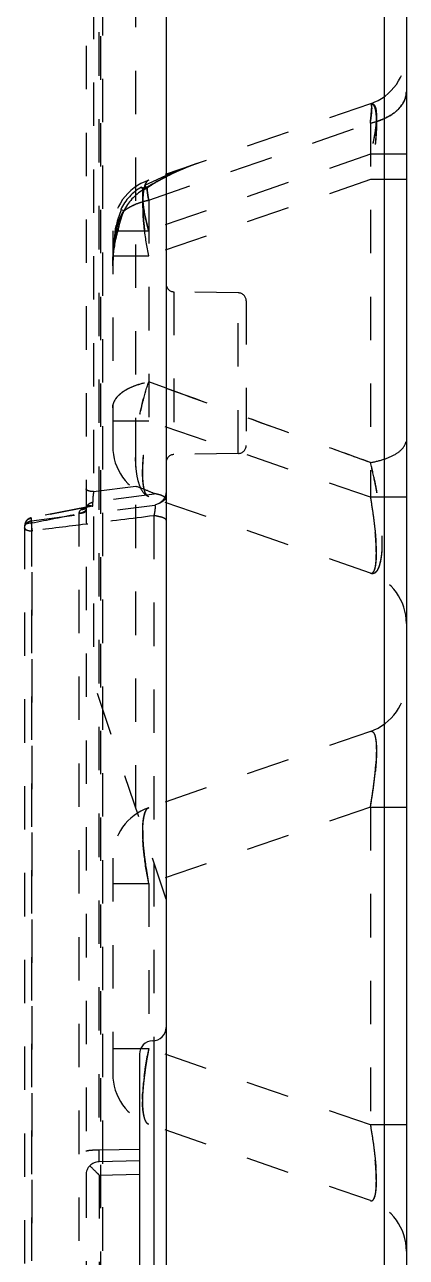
# Model space of a CAD drawing. Header units: millimetres. Extents: x 3054 to 4939, y -1170 to 130.
# Drawn here: x 3293.85 to 3308.22, y -773.79 to -727.4 of the extents above; entities that cross this region are included whole.
import ezdxf

# ---------------------------------------------------------------- set-up
doc = ezdxf.new("R2010")
doc.units = ezdxf.units.MM
doc.header["$LTSCALE"] = 16.335
doc.linetypes.add('HIDDEN', pattern=[0.2, 0.1, -0.1])
doc.layers.add('11', color=7, linetype='CONTINUOUS')

msp = doc.modelspace()

# ---------------------------------------------------------------- linework, layer by layer
at = {"layer": '11', "color": 7, "linetype": 'Continuous'}
for p, q in [((3299.177, -625.718), (3299.177, -945.718)), ((3307.392, -697.131), (3307.392, -776.431)), ((3308.222, -698.12), (3308.222, -776.994)), ((3298.712, -765.642), (3298.712, -777.697)), ((3298.172, -766.142), (3298.172, -795.292))]:
    msp.add_line(p, q, dxfattribs=at)
at = {"layer": '11', "color": 8, "linetype": 'HIDDEN'}
for p, q in [((3296.638, -678.685), (3296.638, -769.735)), ((3296.162, -679.195), (3296.162, -882.247)), ((3296.448, -680.577), (3296.448, -752.13)), ((3298.04, -756.906), (3298.04, -680.66)), ((3296.781, -693.501), (3296.781, -867.934)), ((3296.702, -695.169), (3296.702, -778.35)), ((3306.867, -730.381), (3298.523, -733.254)), ((3298.523, -734.007), (3306.867, -731.106)), ((3306.867, -731.106), (3306.867, -745.19)), ((3306.867, -732.282), (3298.523, -735.155)), ((3308.222, -732.282), (3306.867, -732.282)), ((3306.867, -733.232), (3298.523, -736.105)), ((3308.222, -733.232), (3306.867, -733.232)), ((3298.314, -733.625), (3298.252, -733.515)), ((3298.393, -733.503), (3298.279, -733.564)), ((3298.369, -733.453), (3298.368, -733.453)), ((3298.394, -733.503), (3298.393, -733.503)), ((3298.523, -734.007), (3298.523, -742.317)), ((3297.585, -734.414), (3297.47, -734.36)), ((3297.167, -735.155), (3297.167, -743.267)), ((3297.292, -734.986), (3297.29, -734.995)), ((3297.301, -734.989), (3297.299, -735)), ((3297.364, -735.155), (3298.523, -735.155)), ((3297.167, -736.105), (3298.523, -736.105)), ((3299.474, -737.455), (3299.474, -743.58)), ((3301.896, -737.497), (3299.474, -737.455)), ((3301.896, -743.538), (3301.896, -737.497)), ((3302.192, -737.8), (3302.192, -743.235)), ((3299.176, -741.084), (3298.523, -740.847)), ((3297.167, -742.317), (3298.523, -742.317)), ((3306.867, -745.19), (3298.523, -742.317)), ((3301.896, -743.538), (3299.474, -743.58)), ((3296.448, -744.977), (3298.04, -744.769)), ((3298.822, -745.059), (3296.417, -745.372)), ((3296.417, -745.524), (3296.417, -745.372)), ((3306.867, -748.04), (3298.523, -745.167)), ((3298.9, -745.428), (3298.756, -745.491)), ((3308.222, -745.19), (3306.867, -745.19)), ((3296.231, -745.542), (3294.094, -745.962)), ((3294.105, -746.069), (3298.756, -745.491)), ((3296.417, -745.524), (3294.105, -745.978)), ((3295.903, -815.642), (3295.903, -745.797)), ((3296.173, -745.575), (3296.172, -745.576)), ((3296.187, -745.539), (3296.173, -745.575)), ((3298.712, -745.886), (3298.712, -765.642)), ((3293.851, -746.258), (3293.851, -815.177)), ((3294.105, -746.069), (3294.105, -745.978)), ((3294.11, -746.154), (3294.11, -815.281)), ((3296.224, -746.194), (3296.162, -746.202)), ((3294.131, -814.981), (3294.131, -746.454)), ((3299.177, -760.317), (3296.162, -751.272)), ((3306.867, -753.999), (3298.523, -756.872)), ((3306.867, -756.85), (3298.523, -759.723)), ((3306.867, -756.85), (3306.867, -768.807)), ((3306.867, -756.85), (3308.222, -756.85)), ((3297.167, -758.772), (3297.167, -766.884)), ((3297.167, -759.723), (3298.523, -759.723)), ((3298.523, -759.723), (3298.523, -765.934)), ((3297.167, -765.934), (3298.523, -765.934)), ((3306.867, -768.807), (3298.523, -765.934)), ((3306.867, -771.658), (3298.523, -768.785)), ((3308.222, -768.807), (3306.867, -768.807)), ((3296.638, -769.744), (3298.172, -769.717)), ((3298.172, -770.165), (3296.656, -770.191)), ((3296.656, -770.694), (3298.172, -770.667)), ((3296.656, -770.694), (3296.656, -790.741))]:
    msp.add_line(p, q, dxfattribs=at)
for points in [[(3300.417, -732.602), (3300.084, -732.72), (3299.153, -733.09), (3298.369, -733.453)], [(3297.491, -734.37), (3297.338, -734.803), (3297.3, -734.987)], [(3297.491, -734.37), (3297.352, -734.754), (3297.301, -734.989)], [(3297.29, -734.995), (3297.202, -735.734), (3297.167, -736.453)], [(3297.278, -734.996), (3297.264, -735.091), (3297.177, -736.031), (3297.167, -736.465)], [(3299.177, -744.983), (3299.159, -745.117), (3299.107, -745.237), (3299.031, -745.335), (3298.936, -745.409), (3298.9, -745.428)], [(3296.162, -745.623), (3296.164, -745.599), (3296.168, -745.586), (3296.173, -745.575)], [(3296.172, -745.576), (3296.185, -745.561), (3296.223, -745.544), (3296.231, -745.542)]]:
    msp.add_lwpolyline(points, dxfattribs=at)
for centre, radius, start, end in [((3306.212, -728.481), 2.01, 288.9998, 360), ((3306.311, -728.499), 2.666, 282.0366, 287.6155), ((3299.177, -735.155), 2.01, 109, 180), ((3302.991, -740.711), 8.494, 116.7046, 122.8145), ((3302.816, -740.22), 7.969, 118.3055, 121.6702), ((3303.106, -740.748), 8.571, 117.2972, 118.3373), ((3299.177, -735.155), 1.883, 119.4388, 155.0409), ((3299.177, -735.155), 1.756, 119.4388, 155.0408), ((3298.996, -734.517), 1.105, 122.7915, 127.485), ((3302.479, -739.667), 7.321, 121.6979, 123.3127), ((3298.747, -735.253), 1.433, 158.5458, 165.4789), ((3302.975, -736.366), 5.801, 165.3068, 170.2157), ((3303.36, -736.433), 6.191, 170.2081, 175.233), ((3303.917, -736.471), 6.75, 176.8939, 179.8251), ((3303.621, -736.456), 6.453, 175.2167, 176.884), ((3299.479, -737.154), 0.301, 180, 269), ((3301.891, -737.799), 0.301, 0, 89), ((3299.177, -743.267), 2.01, 180, 251), ((3299.479, -743.881), 0.301, 91, 180), ((3301.891, -743.236), 0.301, 271, 0), ((3345.816, -748.789), 46.789, 175.5296, 175.6442), ((3296.418, -746.504), 0.98, 94.0058, 101.0519), ((3296.426, -746.607), 1.083, 90.5046, 94.0366), ((3298.68, -747.204), 1.318, 82.6267, 88.6218), ((3296.455, -746.06), 2.357, 184.3189, 187.2804), ((3296.482, -746.061), 2.383, 187.1918, 189.4946), ((3306.212, -749.941), 2.01, 0, 71.0002), ((3306.212, -752.098), 2.01, 288.9998, 360), ((3299.177, -758.772), 2.01, 109, 180), ((3312.012, -768.639), 13.757, 169.7767, 171.7152), ((3314.572, -769.087), 16.356, 168.8848, 169.8235), ((3314.24, -769.05), 16.023, 168.788, 169.7431), ((3314.782, -769.089), 16.563, 169.0208, 169.9405), ((3311.423, -768.556), 13.162, 171.1724, 173.8642), ((3299.177, -766.884), 2.01, 180, 251), ((3311.947, -768.612), 13.688, 173.8644, 175.9312), ((3296.665, -770.694), 0.502, 91, 180), ((3306.212, -773.558), 2.01, 0, 71.0002)]:
    msp.add_arc(centre, radius, start, end, dxfattribs=at)
at = {"layer": '11', "color": 7, "linetype": 'Continuous'}
for centre, start, end in [((3298.677, -765.142), 269.0979, 0), ((3298.672, -766.142), 90.329, 180)]:
    msp.add_arc(centre, 0.5, start, end, dxfattribs=at)
at = {"layer": '11', "color": 8, "linetype": 'HIDDEN'}
for points, knots in [([(3308.222, -729.93), (3308.222, -730.058), (3308.144, -730.336), (3307.847, -730.691), (3307.399, -730.954), (3307.051, -731.067), (3306.867, -731.106)], [0, 0, 0, 0, 0.199263, 0.432846, 0.706186, 1, 1, 1, 1]), ([(3307.566, -730.848), (3307.754, -730.742), (3308.072, -730.494), (3308.222, -730.104), (3308.222, -729.93)], [0, 0, 0, 0, 0.554289, 1, 1, 1, 1]), ([(3306.867, -731.106), (3306.885, -731), (3306.908, -730.855), (3306.925, -730.66), (3306.932, -730.544), (3306.923, -730.362), (3306.867, -730.381)], [0, 0, 0, 0, 0.435122, 0.61243, 0.757477, 1, 1, 1, 1]), ([(3306.867, -730.381), (3306.896, -730.371), (3306.972, -730.369), (3307.05, -730.476), (3307.085, -730.639), (3307.097, -730.871), (3307.079, -731.165), (3307.033, -731.509), (3306.962, -731.887), (3306.901, -732.148), (3306.867, -732.282)], [0, 0, 0, 0, 0.045773, 0.097368, 0.177022, 0.290194, 0.43572, 0.607539, 0.79816, 1, 1, 1, 1]), ([(3306.867, -730.381), (3306.895, -730.372), (3306.967, -730.368), (3307.051, -730.467), (3307.089, -730.633), (3307.102, -730.872), (3307.082, -731.177), (3307.032, -731.527), (3306.959, -731.901), (3306.899, -732.155), (3306.867, -732.282)], [0, 0, 0, 0, 0.043822, 0.094081, 0.17329, 0.290706, 0.442962, 0.619397, 0.808207, 1, 1, 1, 1]), ([(3306.867, -730.381), (3306.882, -730.376), (3306.917, -730.372), (3306.967, -730.4), (3307.005, -730.455), (3307.053, -730.579), (3307.085, -730.806), (3307.097, -731.152), (3307.079, -731.589), (3307.034, -732.097), (3306.962, -732.653), (3306.901, -733.037), (3306.867, -733.232)], [0, 0, 0, 0, 0.016707, 0.033491, 0.054912, 0.083636, 0.166826, 0.284548, 0.433891, 0.608092, 0.799364, 1, 1, 1, 1]), ([(3306.867, -730.381), (3306.882, -730.376), (3306.916, -730.371), (3306.965, -730.397), (3307.005, -730.45), (3307.054, -730.571), (3307.087, -730.801), (3307.097, -731.154), (3307.077, -731.601), (3307.032, -732.114), (3306.962, -732.666), (3306.9, -733.042), (3306.867, -733.232)], [0, 0, 0, 0, 0.016296, 0.03269, 0.053489, 0.081607, 0.164521, 0.285136, 0.438514, 0.615266, 0.80547, 1, 1, 1, 1]), ([(3306.867, -730.381), (3306.882, -730.376), (3306.916, -730.372), (3306.965, -730.397), (3307.005, -730.45), (3307.055, -730.571), (3307.091, -730.8), (3307.103, -731.152), (3307.084, -731.599), (3307.034, -732.113), (3306.961, -732.666), (3306.9, -733.042), (3306.867, -733.232)], [0, 0, 0, 0, 0.016116, 0.032547, 0.053421, 0.081544, 0.164289, 0.284678, 0.437986, 0.615027, 0.805426, 1, 1, 1, 1]), ([(3306.867, -730.381), (3306.882, -730.376), (3306.916, -730.372), (3306.965, -730.397), (3307.005, -730.45), (3307.055, -730.571), (3307.091, -730.8), (3307.103, -731.152), (3307.084, -731.599), (3307.035, -732.113), (3306.961, -732.666), (3306.9, -733.042), (3306.867, -733.232)], [0, 0, 0, 0, 0.016111, 0.032542, 0.053417, 0.08154, 0.164288, 0.284676, 0.437985, 0.615026, 0.805425, 1, 1, 1, 1]), ([(3306.867, -731.106), (3306.877, -731.001), (3306.892, -730.853), (3306.909, -730.669), (3306.917, -730.562), (3306.918, -730.479), (3306.91, -730.423), (3306.896, -730.384), (3306.874, -730.379), (3306.867, -730.381)], [0, 0, 0, 0, 0.421083, 0.594802, 0.738503, 0.848919, 0.92454, 0.969961, 1, 1, 1, 1]), ([(3307.118, -731.04), (3307.157, -731.027), (3307.311, -730.974), (3307.46, -730.907), (3307.566, -730.848)], [0, 0, 0, 0, 0.25445, 1, 1, 1, 1]), ([(3298.388, -733.573), (3298.547, -733.471), (3299.191, -733.085), (3299.885, -732.786), (3300.417, -732.602)], [0, 0, 0, 0, 0.250798, 1, 1, 1, 1]), ([(3300.421, -732.601), (3299.905, -732.778), (3299.234, -733.072), (3298.61, -733.449), (3298.458, -733.549)], [0, 0, 0, 0, 0.749517, 1, 1, 1, 1]), ([(3298.523, -733.254), (3298.482, -733.269), (3298.403, -733.357), (3298.34, -733.548), (3298.299, -733.822), (3298.288, -734.174), (3298.305, -734.594), (3298.369, -735.247), (3298.454, -735.756), (3298.523, -736.105)], [0, 0, 0, 0, 0.044283, 0.111524, 0.206182, 0.32724, 0.471844, 0.635809, 1, 1, 1, 1]), ([(3298.523, -736.105), (3298.455, -735.756), (3298.371, -735.246), (3298.31, -734.592), (3298.294, -734.172), (3298.305, -733.821), (3298.344, -733.547), (3298.405, -733.356), (3298.483, -733.268), (3298.523, -733.254)], [0, 0, 0, 0, 0.364734, 0.529041, 0.673908, 0.79497, 0.88941, 0.956329, 1, 1, 1, 1]), ([(3298.523, -733.254), (3298.482, -733.268), (3298.404, -733.358), (3298.372, -733.461), (3298.356, -733.525)], [0, 0, 0, 0, 0.394401, 1, 1, 1, 1]), ([(3298.314, -733.625), (3298.305, -733.61), (3298.288, -733.582), (3298.271, -733.551), (3298.26, -733.532), (3298.257, -733.524), (3298.249, -733.516), (3298.252, -733.515)], [0, 0, 0, 0, 0.431907, 0.745819, 0.856607, 0.936087, 1, 1, 1, 1]), ([(3298.252, -733.515), (3298.254, -733.514), (3298.256, -733.524), (3298.262, -733.531), (3298.273, -733.551), (3298.291, -733.581), (3298.305, -733.609), (3298.314, -733.625)], [0, 0, 0, 0, 0.063925, 0.143407, 0.254195, 0.568102, 1, 1, 1, 1]), ([(3298.356, -733.525), (3298.32, -733.669), (3298.291, -734.022), (3298.307, -734.618), (3298.385, -735.333), (3298.472, -735.841), (3298.523, -736.105)], [0, 0, 0, 0, 0.170956, 0.40558, 0.688973, 1, 1, 1, 1]), ([(3298.314, -733.625), (3298.299, -733.726), (3298.291, -733.952), (3298.339, -734.468), (3298.437, -734.876), (3298.523, -735.155)], [0, 0, 0, 0, 0.19625, 0.435394, 1, 1, 1, 1]), ([(3298.523, -735.155), (3298.437, -734.876), (3298.339, -734.468), (3298.291, -733.952), (3298.299, -733.726), (3298.314, -733.625)], [0, 0, 0, 0, 0.564607, 0.80375, 1, 1, 1, 1]), ([(3298.368, -733.453), (3298.364, -733.456), (3298.364, -733.475), (3298.366, -733.489), (3298.369, -733.5)], [0, 0, 0, 0, 0.32093, 1, 1, 1, 1]), ([(3298.458, -733.549), (3298.44, -733.523), (3298.415, -733.489), (3298.386, -733.458), (3298.373, -733.451), (3298.369, -733.453)], [0, 0, 0, 0, 0.716475, 0.908495, 1, 1, 1, 1]), ([(3298.369, -733.5), (3298.37, -733.505), (3298.376, -733.529), (3298.383, -733.553), (3298.389, -733.573)], [0, 0, 0, 0, 0.206676, 1, 1, 1, 1]), ([(3298.393, -733.503), (3298.386, -733.507), (3298.387, -733.544), (3298.392, -733.568), (3298.397, -733.588)], [0, 0, 0, 0, 0.287863, 1, 1, 1, 1]), ([(3298.466, -733.567), (3298.454, -733.552), (3298.435, -733.53), (3298.412, -733.508), (3298.402, -733.504)], [0, 0, 0, 0, 0.648174, 1, 1, 1, 1]), ([(3298.458, -733.549), (3298.46, -733.581), (3298.473, -733.735), (3298.499, -733.887), (3298.523, -734.007)], [0, 0, 0, 0, 0.211123, 1, 1, 1, 1]), ([(3298.523, -734.007), (3298.514, -733.963), (3298.486, -733.812), (3298.464, -733.66), (3298.458, -733.55)], [0, 0, 0, 0, 0.28709, 1, 1, 1, 1]), ([(3297.585, -734.414), (3297.605, -734.398), (3297.69, -734.335), (3297.781, -734.28), (3297.852, -734.242)], [0, 0, 0, 0, 0.241159, 1, 1, 1, 1]), ([(3297.601, -734.402), (3297.662, -734.355), (3297.944, -734.17), (3298.269, -734.059), (3298.523, -734.007)], [0, 0, 0, 0, 0.229559, 1, 1, 1, 1]), ([(3297.852, -734.242), (3297.876, -734.229), (3297.979, -734.177), (3298.086, -734.133), (3298.168, -734.105)], [0, 0, 0, 0, 0.243007, 1, 1, 1, 1]), ([(3298.168, -734.105), (3298.197, -734.095), (3298.313, -734.056), (3298.432, -734.026), (3298.523, -734.007)], [0, 0, 0, 0, 0.245127, 1, 1, 1, 1]), ([(3297.585, -734.414), (3297.557, -734.473), (3297.458, -734.712), (3297.395, -734.965), (3297.364, -735.155)], [0, 0, 0, 0, 0.253664, 1, 1, 1, 1]), ([(3297.487, -734.669), (3297.474, -734.709), (3297.425, -734.869), (3297.388, -735.033), (3297.364, -735.155)], [0, 0, 0, 0, 0.255253, 1, 1, 1, 1]), ([(3297.369, -734.895), (3297.393, -734.806), (3297.453, -734.632), (3297.554, -734.479), (3297.601, -734.402)], [0, 0, 0, 0, 0.506412, 1, 1, 1, 1]), ([(3297.57, -734.426), (3297.536, -734.471), (3297.482, -734.572), (3297.434, -734.676), (3297.413, -734.729)], [0, 0, 0, 0, 0.495768, 1, 1, 1, 1]), ([(3297.167, -736.474), (3297.167, -736.14), (3297.212, -735.692), (3297.33, -735.262), (3297.364, -735.155)], [0, 0, 0, 0, 0.748296, 1, 1, 1, 1]), ([(3297.364, -735.155), (3297.33, -735.261), (3297.214, -735.689), (3297.168, -736.134), (3297.167, -736.465)], [0, 0, 0, 0, 0.251703, 1, 1, 1, 1]), ([(3297.282, -734.997), (3297.28, -735.01), (3297.283, -735.072), (3297.328, -735.124), (3297.364, -735.155)], [0, 0, 0, 0, 0.208302, 1, 1, 1, 1]), ([(3297.37, -734.891), (3297.359, -734.897), (3297.322, -734.92), (3297.292, -734.957), (3297.284, -734.986)], [0, 0, 0, 0, 0.295174, 1, 1, 1, 1]), ([(3297.301, -734.997), (3297.3, -735.01), (3297.305, -735.07), (3297.342, -735.122), (3297.375, -735.155)], [0, 0, 0, 0, 0.216345, 1, 1, 1, 1]), ([(3297.364, -734.894), (3297.355, -734.9), (3297.325, -734.924), (3297.306, -734.96), (3297.302, -734.987)], [0, 0, 0, 0, 0.274282, 1, 1, 1, 1]), ([(3297.167, -741.827), (3297.167, -741.721), (3297.249, -741.482), (3297.547, -741.19), (3297.992, -740.973), (3298.337, -740.879), (3298.523, -740.847)], [0, 0, 0, 0, 0.177607, 0.401657, 0.68366, 1, 1, 1, 1]), ([(3297.167, -741.827), (3297.167, -741.719), (3297.253, -741.476), (3297.554, -741.185), (3297.998, -740.971), (3298.34, -740.879), (3298.523, -740.847)], [0, 0, 0, 0, 0.181003, 0.407546, 0.688705, 1, 1, 1, 1]), ([(3298.23, -741.88), (3298.25, -741.79), (3298.333, -741.441), (3298.434, -741.097), (3298.523, -740.847)], [0, 0, 0, 0, 0.256993, 1, 1, 1, 1]), ([(3298.234, -741.881), (3298.254, -741.791), (3298.334, -741.442), (3298.435, -741.098), (3298.523, -740.847)], [0, 0, 0, 0, 0.257026, 1, 1, 1, 1]), ([(3306.867, -743.88), (3306.166, -743.626), (3303.385, -742.617), (3300.604, -741.604), (3298.523, -740.847)], [0, 0, 0, 0, 0.251688, 1, 1, 1, 1]), ([(3306.867, -743.88), (3306.222, -743.646), (3303.657, -742.715), (3301.094, -741.783), (3299.176, -741.084)], [0, 0, 0, 0, 0.251542, 1, 1, 1, 1]), ([(3298.523, -745.168), (3298.377, -745.117), (3298.206, -744.859), (3298.095, -744.472), (3298.034, -744.052), (3298.02, -743.566), (3298.062, -742.83), (3298.152, -742.263), (3298.234, -741.881)], [0, 0, 0, 0, 0.134893, 0.235165, 0.358155, 0.500902, 0.659086, 1, 1, 1, 1]), ([(3298.523, -745.168), (3298.377, -745.117), (3298.206, -744.859), (3298.095, -744.472), (3298.036, -744.052), (3298.02, -743.566), (3298.056, -742.829), (3298.147, -742.262), (3298.23, -741.88)], [0, 0, 0, 0, 0.134926, 0.235073, 0.357925, 0.500757, 0.659183, 1, 1, 1, 1]), ([(3298.523, -745.167), (3298.482, -745.153), (3298.403, -745.065), (3298.34, -744.874), (3298.299, -744.599), (3298.288, -744.248), (3298.305, -743.828), (3298.369, -743.174), (3298.454, -742.665), (3298.523, -742.317)], [0, 0, 0, 0, 0.044268, 0.111505, 0.206168, 0.327233, 0.471842, 0.63581, 1, 1, 1, 1]), ([(3298.523, -745.167), (3298.483, -745.154), (3298.405, -745.065), (3298.344, -744.875), (3298.305, -744.601), (3298.294, -744.249), (3298.31, -743.83), (3298.371, -743.175), (3298.455, -742.666), (3298.523, -742.317)], [0, 0, 0, 0, 0.04369, 0.110599, 0.205071, 0.326169, 0.471049, 0.635334, 1, 1, 1, 1]), ([(3306.867, -743.88), (3307.048, -743.851), (3307.388, -743.77), (3307.828, -743.581), (3308.132, -743.327), (3308.222, -743.104), (3308.222, -743.007)], [0, 0, 0, 0, 0.321615, 0.60771, 0.830364, 1, 1, 1, 1]), ([(3307.106, -744.936), (3307.089, -744.843), (3307.02, -744.489), (3306.937, -744.137), (3306.867, -743.88)], [0, 0, 0, 0, 0.26114, 1, 1, 1, 1]), ([(3307.1, -744.933), (3307.083, -744.841), (3307.015, -744.488), (3306.935, -744.137), (3306.867, -743.88)], [0, 0, 0, 0, 0.261051, 1, 1, 1, 1]), ([(3296.448, -744.976), (3296.412, -744.976), (3296.344, -744.97), (3296.253, -744.949), (3296.188, -744.919), (3296.162, -744.884), (3296.162, -744.869)], [0, 0, 0, 0, 0.334365, 0.641674, 0.863012, 1, 1, 1, 1]), ([(3296.448, -744.976), (3296.444, -745.003), (3296.429, -745.105), (3296.418, -745.207), (3296.415, -745.283)], [0, 0, 0, 0, 0.260619, 1, 1, 1, 1]), ([(3298.04, -744.769), (3298.181, -744.817), (3298.442, -744.91), (3298.695, -745.035), (3298.822, -745.059)], [0, 0, 0, 0, 0.534285, 1, 1, 1, 1]), ([(3299.177, -744.986), (3299.177, -744.997), (3299.176, -745.05), (3299.172, -745.102), (3299.169, -745.142)], [0, 0, 0, 0, 0.224667, 1, 1, 1, 1]), ([(3306.867, -748.04), (3306.91, -748.055), (3307.02, -748.061), (3307.156, -747.919), (3307.243, -747.671), (3307.309, -747.296), (3307.324, -746.795), (3307.286, -746.204), (3307.207, -745.572), (3307.138, -745.145), (3307.1, -744.933)], [0, 0, 0, 0, 0.04101, 0.088615, 0.163287, 0.276022, 0.429102, 0.611926, 0.80696, 1, 1, 1, 1]), ([(3306.867, -748.04), (3306.91, -748.055), (3307.02, -748.062), (3307.128, -747.96), (3307.19, -747.838), (3307.257, -747.639), (3307.311, -747.299), (3307.324, -746.798), (3307.29, -746.206), (3307.214, -745.574), (3307.143, -745.148), (3307.106, -744.936)], [0, 0, 0, 0, 0.041364, 0.089464, 0.122496, 0.164054, 0.276862, 0.429903, 0.6124, 0.807049, 1, 1, 1, 1]), ([(3296.415, -745.283), (3296.415, -745.293), (3296.414, -745.322), (3296.413, -745.352), (3296.417, -745.372)], [0, 0, 0, 0, 0.318751, 1, 1, 1, 1]), ([(3298.822, -745.059), (3298.85, -745.065), (3298.945, -745.086), (3299.041, -745.121), (3299.096, -745.162)], [0, 0, 0, 0, 0.294988, 1, 1, 1, 1]), ([(3299.031, -745.355), (3299.021, -745.362), (3298.979, -745.388), (3298.935, -745.412), (3298.9, -745.428)], [0, 0, 0, 0, 0.23391, 1, 1, 1, 1]), ([(3299.162, -745.235), (3299.156, -745.246), (3299.12, -745.294), (3299.071, -745.33), (3299.031, -745.355)], [0, 0, 0, 0, 0.206223, 1, 1, 1, 1]), ([(3299.096, -745.162), (3299.104, -745.168), (3299.129, -745.188), (3299.151, -745.214), (3299.162, -745.235)], [0, 0, 0, 0, 0.275412, 1, 1, 1, 1]), ([(3306.867, -748.04), (3306.882, -748.046), (3306.916, -748.05), (3306.965, -748.025), (3307.005, -747.972), (3307.055, -747.851), (3307.091, -747.622), (3307.103, -747.269), (3307.084, -746.822), (3307.034, -746.309), (3306.961, -745.756), (3306.9, -745.38), (3306.867, -745.19)], [0, 0, 0, 0, 0.016117, 0.032549, 0.053423, 0.081546, 0.164291, 0.28468, 0.437986, 0.615027, 0.805426, 1, 1, 1, 1]), ([(3306.867, -748.04), (3306.882, -748.046), (3306.917, -748.05), (3306.967, -748.022), (3307.005, -747.967), (3307.053, -747.843), (3307.085, -747.616), (3307.097, -747.269), (3307.079, -746.832), (3307.034, -746.325), (3306.962, -745.769), (3306.901, -745.385), (3306.867, -745.19)], [0, 0, 0, 0, 0.016708, 0.033493, 0.054914, 0.083641, 0.16683, 0.284549, 0.433892, 0.608093, 0.799364, 1, 1, 1, 1]), ([(3306.867, -745.19), (3306.901, -745.385), (3306.962, -745.769), (3307.034, -746.325), (3307.079, -746.832), (3307.097, -747.269), (3307.085, -747.616), (3307.053, -747.843), (3307.005, -747.967), (3306.967, -748.022), (3306.917, -748.05), (3306.882, -748.046), (3306.867, -748.04)], [0, 0, 0, 0, 0.200654, 0.391908, 0.566104, 0.715453, 0.833178, 0.916367, 0.945091, 0.966511, 0.983295, 1, 1, 1, 1]), ([(3296.162, -745.622), (3296.162, -745.644), (3296.148, -745.692), (3296.085, -745.743), (3296.001, -745.779), (3295.936, -745.793), (3295.901, -745.797)], [0, 0, 0, 0, 0.195693, 0.416679, 0.69057, 1, 1, 1, 1]), ([(3295.902, -745.797), (3295.904, -745.784), (3295.916, -745.733), (3295.942, -745.684), (3295.97, -745.658)], [0, 0, 0, 0, 0.26615, 1, 1, 1, 1]), ([(3296.162, -745.696), (3296.162, -745.71), (3296.139, -745.742), (3296.052, -745.786), (3295.965, -745.798), (3295.903, -745.801)], [0, 0, 0, 0, 0.139038, 0.358716, 1, 1, 1, 1]), ([(3295.97, -745.658), (3296.023, -745.611), (3296.114, -745.569), (3296.206, -745.547), (3296.231, -745.542)], [0, 0, 0, 0, 0.743333, 1, 1, 1, 1]), ([(3296.171, -745.575), (3296.162, -745.59), (3296.11, -745.645), (3296.027, -745.663), (3295.97, -745.658)], [0, 0, 0, 0, 0.22768, 1, 1, 1, 1]), ([(3296.162, -745.622), (3296.162, -745.612), (3296.164, -745.583), (3296.174, -745.554), (3296.187, -745.539)], [0, 0, 0, 0, 0.335076, 1, 1, 1, 1]), ([(3296.187, -745.539), (3296.201, -745.52), (3296.247, -745.494), (3296.297, -745.495), (3296.322, -745.498)], [0, 0, 0, 0, 0.488446, 1, 1, 1, 1]), ([(3296.322, -745.498), (3296.329, -745.499), (3296.362, -745.505), (3296.393, -745.515), (3296.417, -745.524)], [0, 0, 0, 0, 0.23155, 1, 1, 1, 1]), ([(3298.747, -745.726), (3298.74, -745.767), (3298.73, -745.821), (3298.716, -745.873), (3298.712, -745.886)], [0, 0, 0, 0, 0.759038, 1, 1, 1, 1]), ([(3298.763, -745.58), (3298.762, -745.591), (3298.759, -745.64), (3298.753, -745.688), (3298.747, -745.726)], [0, 0, 0, 0, 0.224902, 1, 1, 1, 1]), ([(3298.756, -745.491), (3298.757, -745.496), (3298.764, -745.525), (3298.764, -745.556), (3298.763, -745.58)], [0, 0, 0, 0, 0.175722, 1, 1, 1, 1]), ([(3298.85, -745.896), (3298.895, -745.902), (3298.977, -745.918), (3299.093, -745.956), (3299.177, -746.018), (3299.177, -746.063)], [0, 0, 0, 0, 0.354396, 0.645873, 1, 1, 1, 1]), ([(3294.094, -745.962), (3294.028, -745.975), (3293.9, -746.05), (3293.851, -746.19), (3293.851, -746.258)], [0, 0, 0, 0, 0.500114, 1, 1, 1, 1]), ([(3294.105, -745.978), (3294.037, -745.988), (3293.906, -746.054), (3293.851, -746.192), (3293.851, -746.258)], [0, 0, 0, 0, 0.510042, 1, 1, 1, 1]), ([(3293.851, -746.349), (3293.851, -746.305), (3293.874, -746.214), (3293.938, -746.145), (3293.975, -746.12)], [0, 0, 0, 0, 0.494103, 1, 1, 1, 1]), ([(3294.152, -746.155), (3294.081, -746.155), (3293.982, -746.163), (3293.88, -746.207), (3293.851, -746.242), (3293.851, -746.258)], [0, 0, 0, 0, 0.640023, 0.861116, 1, 1, 1, 1]), ([(3293.851, -746.349), (3293.851, -746.37), (3293.902, -746.417), (3293.956, -746.43), (3293.991, -746.438)], [0, 0, 0, 0, 0.364274, 1, 1, 1, 1]), ([(3294.094, -745.962), (3294.089, -745.963), (3294.091, -745.989), (3294.091, -746.021), (3294.099, -746.084), (3294.106, -746.128), (3294.11, -746.154)], [0, 0, 0, 0, 0.077357, 0.281173, 0.597783, 1, 1, 1, 1]), ([(3294.105, -745.978), (3294.104, -745.976), (3294.101, -745.971), (3294.098, -745.961), (3294.094, -745.962)], [0, 0, 0, 0, 0.406547, 1, 1, 1, 1]), ([(3294.105, -746.069), (3294.101, -746.091), (3294.1, -746.148), (3294.103, -746.204), (3294.105, -746.238)], [0, 0, 0, 0, 0.393444, 1, 1, 1, 1]), ([(3293.991, -746.438), (3294.004, -746.441), (3294.057, -746.452), (3294.111, -746.456), (3294.152, -746.452)], [0, 0, 0, 0, 0.236917, 1, 1, 1, 1]), ([(3306.867, -756.85), (3306.899, -756.66), (3306.961, -756.283), (3307.035, -755.73), (3307.084, -755.216), (3307.103, -754.769), (3307.091, -754.417), (3307.055, -754.188), (3307.005, -754.067), (3306.965, -754.014), (3306.916, -753.989), (3306.882, -753.994), (3306.867, -753.999)], [0, 0, 0, 0, 0.194645, 0.385125, 0.562244, 0.715459, 0.83582, 0.918442, 0.946528, 0.967353, 0.983757, 1, 1, 1, 1]), ([(3306.867, -756.85), (3306.901, -756.654), (3306.962, -756.271), (3307.034, -755.715), (3307.079, -755.207), (3307.097, -754.77), (3307.085, -754.424), (3307.053, -754.197), (3307.005, -754.073), (3306.967, -754.017), (3306.917, -753.989), (3306.882, -753.994), (3306.867, -753.999)], [0, 0, 0, 0, 0.200653, 0.391907, 0.566103, 0.715452, 0.833177, 0.916365, 0.945089, 0.96651, 0.983294, 1, 1, 1, 1]), ([(3306.867, -753.999), (3306.882, -753.994), (3306.916, -753.989), (3306.965, -754.014), (3307.005, -754.067), (3307.054, -754.189), (3307.087, -754.418), (3307.097, -754.772), (3307.077, -755.218), (3307.032, -755.732), (3306.962, -756.284), (3306.9, -756.66), (3306.867, -756.85)], [0, 0, 0, 0, 0.016296, 0.03269, 0.053489, 0.081607, 0.164521, 0.285136, 0.438514, 0.615266, 0.80547, 1, 1, 1, 1]), ([(3306.867, -753.999), (3306.882, -753.994), (3306.916, -753.989), (3306.965, -754.014), (3307.005, -754.067), (3307.055, -754.188), (3307.091, -754.417), (3307.103, -754.77), (3307.084, -755.217), (3307.035, -755.731), (3306.961, -756.283), (3306.9, -756.66), (3306.867, -756.85)], [0, 0, 0, 0, 0.016111, 0.032542, 0.053417, 0.08154, 0.164288, 0.284676, 0.437985, 0.615026, 0.805425, 1, 1, 1, 1]), ([(3298.523, -759.723), (3298.454, -759.374), (3298.369, -758.865), (3298.305, -758.211), (3298.288, -757.792), (3298.299, -757.44), (3298.34, -757.165), (3298.403, -756.974), (3298.482, -756.886), (3298.523, -756.872)], [0, 0, 0, 0, 0.3642, 0.528169, 0.672771, 0.793825, 0.888481, 0.955722, 1, 1, 1, 1]), ([(3298.523, -756.872), (3298.443, -756.899), (3298.368, -757.068), (3298.316, -757.297), (3298.298, -757.46), (3298.293, -757.55)], [0, 0, 0, 0, 0.343839, 0.632487, 1, 1, 1, 1]), ([(3298.295, -757.801), (3298.295, -757.679), (3298.3, -757.46), (3298.34, -757.176), (3298.401, -756.978), (3298.481, -756.886), (3298.523, -756.872)], [0, 0, 0, 0, 0.371699, 0.661619, 0.866387, 1, 1, 1, 1]), ([(3298.523, -759.723), (3298.455, -759.374), (3298.371, -758.864), (3298.31, -758.209), (3298.294, -757.79), (3298.305, -757.438), (3298.344, -757.164), (3298.405, -756.974), (3298.483, -756.886), (3298.523, -756.872)], [0, 0, 0, 0, 0.364734, 0.529041, 0.673908, 0.79497, 0.889411, 0.956329, 1, 1, 1, 1]), ([(3298.293, -757.55), (3298.293, -757.565), (3298.292, -757.626), (3298.293, -757.688), (3298.295, -757.735)], [0, 0, 0, 0, 0.240749, 1, 1, 1, 1]), ([(3298.295, -757.801), (3298.294, -757.819), (3298.292, -757.89), (3298.292, -757.962), (3298.293, -758.016)], [0, 0, 0, 0, 0.243146, 1, 1, 1, 1]), ([(3298.295, -757.735), (3298.294, -758.04), (3298.346, -758.708), (3298.453, -759.367), (3298.523, -759.723)], [0, 0, 0, 0, 0.456804, 1, 1, 1, 1]), ([(3298.293, -758.016), (3298.3, -758.145), (3298.346, -758.717), (3298.437, -759.285), (3298.523, -759.723)], [0, 0, 0, 0, 0.224093, 1, 1, 1, 1]), ([(3298.523, -765.934), (3298.454, -766.283), (3298.369, -766.792), (3298.305, -767.446), (3298.288, -767.865), (3298.299, -768.217), (3298.34, -768.491), (3298.403, -768.683), (3298.482, -768.771), (3298.523, -768.785)], [0, 0, 0, 0, 0.364197, 0.528169, 0.672777, 0.793839, 0.888501, 0.955739, 1, 1, 1, 1]), ([(3298.523, -768.785), (3298.483, -768.771), (3298.405, -768.683), (3298.344, -768.493), (3298.305, -768.218), (3298.294, -767.867), (3298.31, -767.447), (3298.371, -766.793), (3298.455, -766.283), (3298.523, -765.934)], [0, 0, 0, 0, 0.04369, 0.1106, 0.205072, 0.326171, 0.47105, 0.635335, 1, 1, 1, 1]), ([(3298.353, -766.988), (3298.361, -766.924), (3298.395, -766.659), (3298.437, -766.396), (3298.473, -766.197)], [0, 0, 0, 0, 0.241931, 1, 1, 1, 1]), ([(3298.353, -766.988), (3298.361, -766.924), (3298.395, -766.659), (3298.437, -766.396), (3298.473, -766.197)], [0, 0, 0, 0, 0.241931, 1, 1, 1, 1]), ([(3298.474, -766.196), (3298.462, -766.264), (3298.417, -766.529), (3298.379, -766.796), (3298.356, -766.995)], [0, 0, 0, 0, 0.256718, 1, 1, 1, 1]), ([(3298.474, -766.196), (3298.462, -766.264), (3298.417, -766.529), (3298.379, -766.796), (3298.356, -766.995)], [0, 0, 0, 0, 0.256718, 1, 1, 1, 1]), ([(3298.523, -765.934), (3298.513, -765.985), (3298.475, -766.185), (3298.441, -766.386), (3298.417, -766.536)], [0, 0, 0, 0, 0.252627, 1, 1, 1, 1]), ([(3298.295, -767.856), (3298.294, -767.838), (3298.292, -767.767), (3298.292, -767.695), (3298.293, -767.641)], [0, 0, 0, 0, 0.243146, 1, 1, 1, 1]), ([(3298.293, -768.107), (3298.293, -768.092), (3298.292, -768.03), (3298.293, -767.969), (3298.295, -767.922)], [0, 0, 0, 0, 0.240749, 1, 1, 1, 1]), ([(3298.523, -768.785), (3298.443, -768.758), (3298.368, -768.589), (3298.316, -768.36), (3298.298, -768.197), (3298.293, -768.107)], [0, 0, 0, 0, 0.343839, 0.632487, 1, 1, 1, 1]), ([(3298.523, -768.785), (3298.481, -768.771), (3298.401, -768.679), (3298.34, -768.481), (3298.3, -768.197), (3298.295, -767.978), (3298.295, -767.856)], [0, 0, 0, 0, 0.133573, 0.338326, 0.62827, 1, 1, 1, 1]), ([(3306.867, -771.658), (3306.882, -771.663), (3306.916, -771.668), (3306.965, -771.642), (3307.005, -771.59), (3307.055, -771.468), (3307.091, -771.24), (3307.103, -770.887), (3307.084, -770.44), (3307.034, -769.926), (3306.961, -769.374), (3306.9, -768.997), (3306.867, -768.807)], [0, 0, 0, 0, 0.016117, 0.032549, 0.053423, 0.081546, 0.164291, 0.28468, 0.437986, 0.615027, 0.805426, 1, 1, 1, 1]), ([(3306.867, -771.658), (3306.882, -771.663), (3306.917, -771.668), (3306.967, -771.64), (3307.005, -771.584), (3307.053, -771.46), (3307.085, -771.233), (3307.097, -770.887), (3307.079, -770.45), (3307.034, -769.942), (3306.962, -769.386), (3306.901, -769.003), (3306.867, -768.807)], [0, 0, 0, 0, 0.01671, 0.033494, 0.054916, 0.083642, 0.166831, 0.28455, 0.433893, 0.608093, 0.799364, 1, 1, 1, 1]), ([(3306.867, -768.807), (3306.899, -768.997), (3306.961, -769.374), (3307.035, -769.927), (3307.084, -770.441), (3307.103, -770.888), (3307.091, -771.24), (3307.055, -771.469), (3307.005, -771.59), (3306.965, -771.643), (3306.916, -771.668), (3306.882, -771.663), (3306.867, -771.658)], [0, 0, 0, 0, 0.194645, 0.385126, 0.562244, 0.715459, 0.83582, 0.918442, 0.946528, 0.967353, 0.983757, 1, 1, 1, 1]), ([(3296.162, -769.798), (3296.162, -769.793), (3296.177, -769.784), (3296.202, -769.776), (3296.247, -769.767), (3296.334, -769.756), (3296.467, -769.747), (3296.579, -769.744), (3296.638, -769.744)], [0, 0, 0, 0, 0.027255, 0.085758, 0.17772, 0.302569, 0.633188, 1, 1, 1, 1]), ([(3296.638, -769.744), (3296.638, -769.802), (3296.639, -769.886), (3296.641, -769.993), (3296.642, -770.06), (3296.645, -770.113), (3296.647, -770.155), (3296.651, -770.175), (3296.653, -770.191), (3296.656, -770.191)], [0, 0, 0, 0, 0.3894, 0.562301, 0.711851, 0.833592, 0.923426, 0.979023, 1, 1, 1, 1]), ([(3296.656, -770.694), (3296.625, -770.663), (3296.507, -770.547), (3296.389, -770.431), (3296.303, -770.345)], [0, 0, 0, 0, 0.264602, 1, 1, 1, 1])]:
    msp.add_open_spline(points, degree=3, knots=knots, dxfattribs=at)
for points in [[(3300.417, -732.602), (3299.992, -732.749), (3299.575, -732.921), (3299.174, -733.123)], [(3300.421, -732.601), (3299.994, -732.748), (3299.576, -732.924), (3299.175, -733.131)], [(3298.458, -733.549), (3298.41, -733.575), (3298.362, -733.6), (3298.314, -733.625)], [(3298.458, -733.55), (3298.41, -733.575), (3298.362, -733.6), (3298.314, -733.626)], [(3297.585, -734.414), (3297.548, -734.497), (3297.516, -734.582), (3297.487, -734.669)], [(3297.364, -734.894), (3297.228, -735.407), (3297.167, -735.943), (3297.167, -736.474)], [(3296.187, -745.539), (3296.215, -745.479), (3296.269, -745.43), (3296.328, -745.401)], [(3296.328, -745.401), (3296.356, -745.387), (3296.386, -745.377), (3296.417, -745.372)], [(3294.11, -746.154), (3294.708, -746.036), (3295.306, -745.922), (3295.902, -745.797)], [(3298.712, -745.886), (3297.883, -745.988), (3297.053, -746.091), (3296.224, -746.194)], [(3293.975, -746.12), (3294.014, -746.094), (3294.059, -746.076), (3294.105, -746.069)], [(3296.162, -746.202), (3295.485, -746.286), (3294.808, -746.37), (3294.131, -746.454)]]:
    msp.add_open_spline(points, degree=3, dxfattribs=at)

doc.saveas('drawing.dxf')
